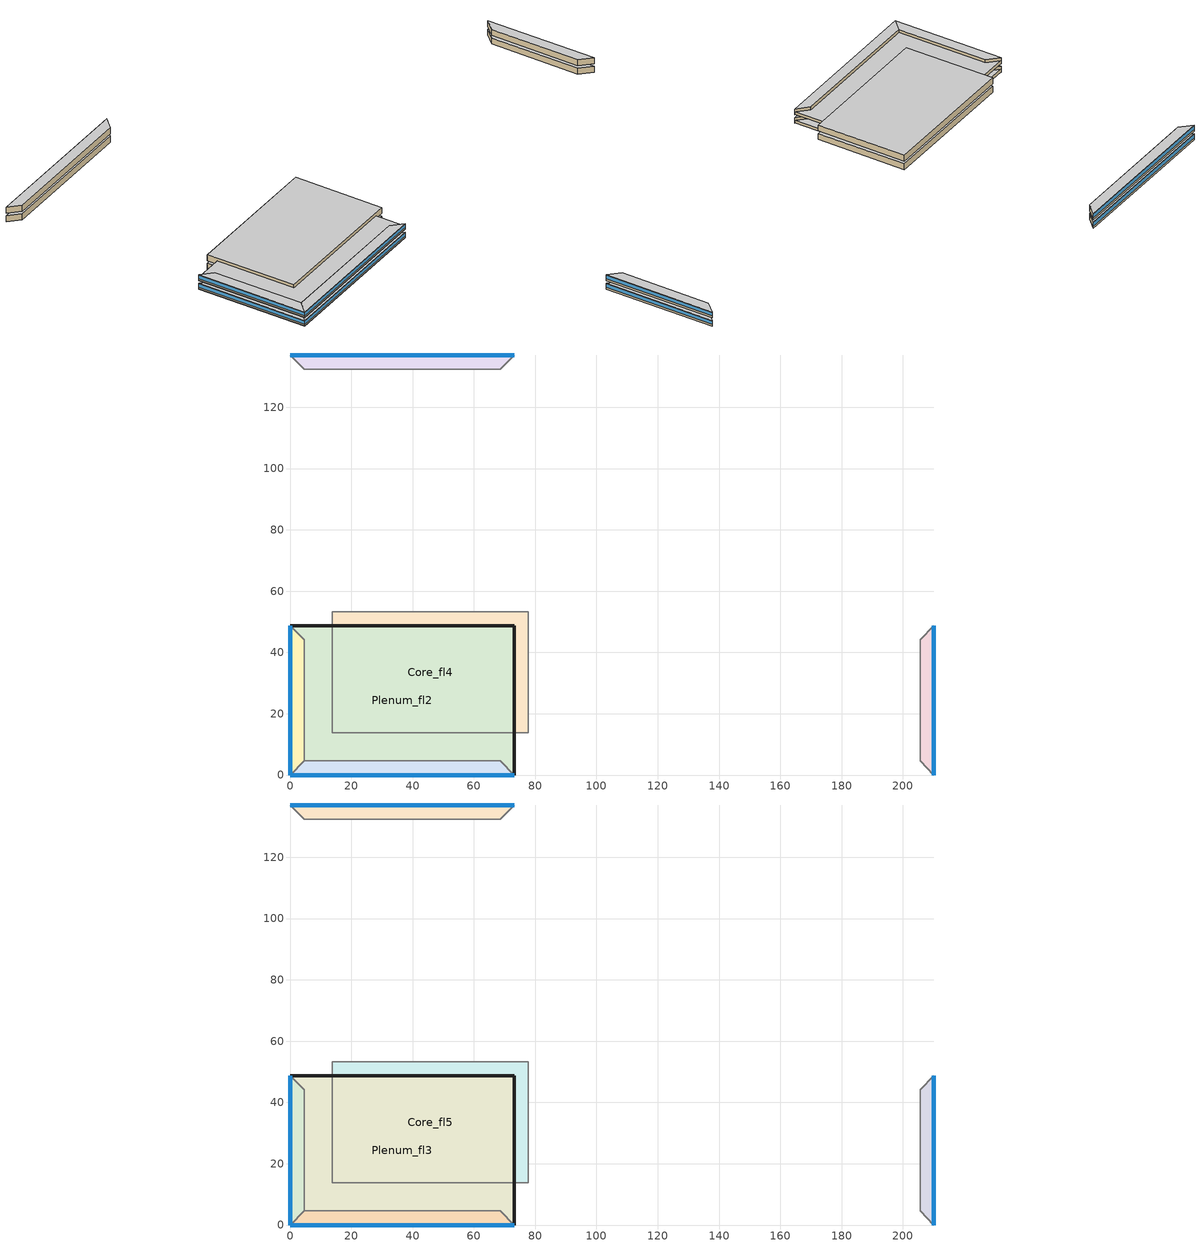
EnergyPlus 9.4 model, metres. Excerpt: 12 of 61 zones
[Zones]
Core_fl4
 floor adiabatic (INT-FLOOR-TOPSIDE): 77.68,53.31 77.68,13.72 13.72,13.72 13.72,53.31 z55.48
 wall to Perimeter_fl4_ZN_2 (int-walls): 77.68,13.72 77.68,53.31 z55.48:58.23
 wall to Perimeter_fl4_ZN_3 (int-walls): 77.68,53.31 13.72,53.31 z55.48:58.23
 wall to Perimeter_fl4_ZN_1 (int-walls): 13.72,13.72 77.68,13.72 z55.48:58.23
 wall to Perimeter_fl4_ZN_4 (int-walls): 13.72,53.31 13.72,13.72 z55.48:58.23
 ceiling to Plenum_fl4 (DropCeiling): 13.72,53.31 13.72,13.72 77.68,13.72 77.68,53.31 z58.23
Plenum_fl2
 floor to Perimeter_fl2_ZN_1 (DropCeiling): 73.11,0 0,0 4.57,4.57 68.53,4.57 z55.79
 floor to Perimeter_fl2_ZN_2 (DropCeiling): 73.11,0 68.53,4.57 68.53,44.16 73.11,48.74 z55.79
 floor to Perimeter_fl2_ZN_3 (DropCeiling): 0,48.74 73.11,48.74 68.53,44.16 4.57,44.16 z55.79
 floor to Perimeter_fl2_ZN_4 (DropCeiling): 0,0 0,48.74 4.57,44.16 4.57,4.57 z55.79
 floor to Core_fl2 (DropCeiling): 68.53,4.57 4.57,4.57 4.57,44.16 68.53,44.16 z55.79
 wall outside (Mass Non-res Ext Wall): 73.11,0 73.11,48.74 0,48.74 0,0 73.11,0 z55.79:57.01
 ceiling adiabatic (INT-FLOOR-UNDERSIDE): 73.11,48.74 0,48.74 0,0 73.11,0 z57.01
Perimeter_fl4_ZN_1
 floor adiabatic (INT-FLOOR-TOPSIDE): 68.53,4.57 73.11,0 0,0 4.57,4.57 z55.48
 wall outside (Mass Non-res Ext Wall): 0,0 73.11,0 z55.48:58.23
 wall to Perimeter_fl4_ZN_2 (int-walls): 73.11,0 68.53,4.57 z55.48:58.23
 wall to Perimeter_fl4_ZN_4 (int-walls): 4.57,4.57 0,0 z55.48:58.23
 window (Window Non-res Fixed): 0,0 73.11,0 z56.4:57.98
 ceiling to Plenum_fl4 (DropCeiling): 4.57,4.57 0,0 73.11,0 68.53,4.57 z58.23
Perimeter_fl4_ZN_2
 floor adiabatic (INT-FLOOR-TOPSIDE): 205.63,44.16 210.13,48.74 210.13,0 205.63,4.57 z55.48
 wall outside (Mass Non-res Ext Wall): 210.13,0 210.13,48.74 z55.48:58.23
 wall to Perimeter_fl4_ZN_3 (int-walls): 210.13,48.74 205.63,44.16 z55.48:58.23
 window (Window Non-res Fixed): 210.13,0 210.13,48.74 z56.4:57.98
 ceiling to Plenum_fl4 (DropCeiling): 205.63,4.57 210.13,0 210.13,48.74 205.63,44.16 z58.23
Perimeter_fl4_ZN_3
 floor adiabatic (INT-FLOOR-TOPSIDE): 4.57,132.49 0,137.06 73.11,137.06 68.53,132.49 z55.48
 wall outside (Mass Non-res Ext Wall): 73.11,137.06 0,137.06 z55.48:58.23
 wall to Perimeter_fl4_ZN_4 (int-walls): 0,137.06 4.57,132.49 z55.48:58.23
 window (Window Non-res Fixed): 73.11,137.06 0,137.06 z56.4:57.98
 ceiling to Plenum_fl4 (DropCeiling): 68.53,132.49 73.11,137.06 0,137.06 4.57,132.49 z58.23
Perimeter_fl4_ZN_4
 floor adiabatic (INT-FLOOR-TOPSIDE): 4.57,4.57 0,0 0,48.74 4.57,44.16 z55.48
 wall outside (Mass Non-res Ext Wall): 0,48.74 0,0 z55.48:58.23
 window (Window Non-res Fixed): 0,48.74 0,0 z56.4:57.98
 ceiling to Plenum_fl4 (DropCeiling): 4.57,44.16 0,48.74 0,0 4.57,4.57 z58.23
Core_fl5
 floor adiabatic (INT-FLOOR-TOPSIDE): 77.68,53.31 77.68,13.72 13.72,13.72 13.72,53.31 z59.45
 wall to Perimeter_fl5_ZN_2 (int-walls): 77.68,13.72 77.68,53.31 z59.45:62.2
 wall to Perimeter_fl5_ZN_3 (int-walls): 77.68,53.31 13.72,53.31 z59.45:62.2
 wall to Perimeter_fl5_ZN_1 (int-walls): 13.72,13.72 77.68,13.72 z59.45:62.2
 wall to Perimeter_fl5_ZN_4 (int-walls): 13.72,53.31 13.72,13.72 z59.45:62.2
 ceiling to Plenum_fl5 (DropCeiling): 13.72,53.31 13.72,13.72 77.68,13.72 77.68,53.31 z62.2
Plenum_fl3
 floor to Perimeter_fl3_ZN_1 (DropCeiling): 73.11,0 0,0 4.57,4.57 68.53,4.57 z59.75
 floor to Perimeter_fl3_ZN_2 (DropCeiling): 73.11,0 68.53,4.57 68.53,44.16 73.11,48.74 z59.75
 floor to Perimeter_fl3_ZN_3 (DropCeiling): 0,48.74 73.11,48.74 68.53,44.16 4.57,44.16 z59.75
 floor to Perimeter_fl3_ZN_4 (DropCeiling): 0,0 0,48.74 4.57,44.16 4.57,4.57 z59.75
 floor to Core_fl3 (DropCeiling): 68.53,4.57 4.57,4.57 4.57,44.16 68.53,44.16 z59.75
 wall outside (Mass Non-res Ext Wall): 73.11,0 73.11,48.74 0,48.74 0,0 73.11,0 z59.75:60.97
 ceiling adiabatic (INT-FLOOR-UNDERSIDE): 73.11,48.74 0,48.74 0,0 73.11,0 z60.97
Perimeter_fl5_ZN_1
 floor adiabatic (INT-FLOOR-TOPSIDE): 68.53,4.57 73.11,0 0,0 4.57,4.57 z59.45
 wall outside (Mass Non-res Ext Wall): 0,0 73.11,0 z59.45:62.2
 wall to Perimeter_fl5_ZN_2 (int-walls): 73.11,0 68.53,4.57 z59.45:62.2
 wall to Perimeter_fl5_ZN_4 (int-walls): 4.57,4.57 0,0 z59.45:62.2
 window (Window Non-res Fixed): 0,0 73.11,0 z60.37:61.95
 ceiling to Plenum_fl5 (DropCeiling): 4.57,4.57 0,0 73.11,0 68.53,4.57 z62.2
Perimeter_fl5_ZN_2
 floor adiabatic (INT-FLOOR-TOPSIDE): 205.63,44.16 210.13,48.74 210.13,0 205.63,4.57 z59.45
 wall outside (Mass Non-res Ext Wall): 210.13,0 210.13,48.74 z59.45:62.2
 wall to Perimeter_fl5_ZN_3 (int-walls): 210.13,48.74 205.63,44.16 z59.45:62.2
 window (Window Non-res Fixed): 210.13,0 210.13,48.74 z60.37:61.95
 ceiling to Plenum_fl5 (DropCeiling): 205.63,4.57 210.13,0 210.13,48.74 205.63,44.16 z62.2
Perimeter_fl5_ZN_3
 floor adiabatic (INT-FLOOR-TOPSIDE): 4.57,132.49 0,137.06 73.11,137.06 68.53,132.49 z59.45
 wall outside (Mass Non-res Ext Wall): 73.11,137.06 0,137.06 z59.45:62.2
 wall to Perimeter_fl5_ZN_4 (int-walls): 0,137.06 4.57,132.49 z59.45:62.2
 window (Window Non-res Fixed): 73.11,137.06 0,137.06 z60.37:61.95
 ceiling to Plenum_fl5 (DropCeiling): 68.53,132.49 73.11,137.06 0,137.06 4.57,132.49 z62.2
Perimeter_fl5_ZN_4
 floor adiabatic (INT-FLOOR-TOPSIDE): 4.57,4.57 0,0 0,48.74 4.57,44.16 z59.45
 wall outside (Mass Non-res Ext Wall): 0,48.74 0,0 z59.45:62.2
 window (Window Non-res Fixed): 0,48.74 0,0 z60.37:61.95
 ceiling to Plenum_fl5 (DropCeiling): 4.57,44.16 0,48.74 0,0 4.57,4.57 z62.2
[Building]
Ref Bldg Large Office New2004_v1.3_5.0: 0, City, 0.04, 0.2, FullInteriorAndExterior, 25, 6
[Site:GroundTemperature:BuildingSurface]
19.91, 19.92, 19.91, 19.93, 19.95, 20.04, 20.33, 20.06, 20.44, 20.09, 19.99, 19.95
[Site:Location]
USA CA-SAN FRANCISCO: 37.62, -122.4, -8, 5
[Site:WaterMainsTemperature]
Correlation: , 13.08, 8
[Construction]
DropCeiling: Std AC02
INT-FLOOR-TOPSIDE: MAT-CC05 4 HW CONCRETE, CP02 CARPET PAD
INT-FLOOR-UNDERSIDE: CP02 CARPET PAD, MAT-CC05 4 HW CONCRETE
InteriorFurnishings: Std Wood 6inch
Mass Non-res Ext Wall: 1IN Stucco, 8IN Concrete HW, Mass NonRes Wall Insulation, 1/2IN Gypsum
Window Non-res Fixed: NonRes Fixed Assembly Window
int-walls: 1/2IN Gypsum, 1/2IN Gypsum
[Material]
1/2IN Gypsum: Smooth, 0.0127, 0.16, 784.9, 830, 0.9, 0.92, 0.92
1IN Stucco: Smooth, 0.0253, 0.6918, 1858, 837, 0.9, 0.92, 0.92
8IN CONCRETE HW: Rough, 0.2032, 1.311, 2240, 836.8, 0.9, 0.7, 0.7
MAT-CC05 4 HW CONCRETE: Rough, 0.1016, 1.311, 2240, 836.8, 0.9, 0.7, 0.7
Mass NonRes Wall Insulation: MediumRough, 0.03654, 0.049, 265, 836.8, 0.9, 0.7, 0.7
Std AC02: MediumSmooth, 0.0127, 0.057, 288, 1339, 0.9, 0.7, 0.2
Std Wood 6inch: MediumSmooth, 0.15, 0.12, 540, 1210, 0.9, 0.7, 0.7
[Material:NoMass]
CP02 CARPET PAD: VeryRough, 0.2165, 0.9, 0.7, 0.8
[WindowMaterial:SimpleGlazingSystem]
NonRes Fixed Assembly Window: 6.927, 0.39
[ElectricEquipment]
Core_fl4_PlugMisc_Equip: Core_fl4, BLDG_EQUIP_SCH, Watts/Area, , 10.76, , 0, 0.5, 0, General
Core_fl5_PlugMisc_Equip: Core_fl5, BLDG_EQUIP_SCH, Watts/Area, , 10.76, , 0, 0.5, 0, General
Perimeter_fl4_ZN_1_PlugMisc_Equip: Perimeter_fl4_ZN_1, BLDG_EQUIP_SCH, Watts/Area, , 10.76, , 0, 0.5, 0, General
Perimeter_fl5_ZN_1_PlugMisc_Equip: Perimeter_fl5_ZN_1, BLDG_EQUIP_SCH, Watts/Area, , 10.76, , 0, 0.5, 0, General
Perimeter_fl4_ZN_2_PlugMisc_Equip: Perimeter_fl4_ZN_2, BLDG_EQUIP_SCH, Watts/Area, , 10.76, , 0, 0.5, 0, General
Perimeter_fl5_ZN_2_PlugMisc_Equip: Perimeter_fl5_ZN_2, BLDG_EQUIP_SCH, Watts/Area, , 10.76, , 0, 0.5, 0, General
Perimeter_fl4_ZN_3_PlugMisc_Equip: Perimeter_fl4_ZN_3, BLDG_EQUIP_SCH, Watts/Area, , 10.76, , 0, 0.5, 0, General
Perimeter_fl5_ZN_3_PlugMisc_Equip: Perimeter_fl5_ZN_3, BLDG_EQUIP_SCH, Watts/Area, , 10.76, , 0, 0.5, 0, General
Perimeter_fl4_ZN_4_PlugMisc_Equip: Perimeter_fl4_ZN_4, BLDG_EQUIP_SCH, Watts/Area, , 10.76, , 0, 0.5, 0, General
Perimeter_fl5_ZN_4_PlugMisc_Equip: Perimeter_fl5_ZN_4, BLDG_EQUIP_SCH, Watts/Area, , 10.76, , 0, 0.5, 0, General
[Exterior:FuelEquipment]
Elevators: Electricity, BLDG_ELEVATORS, 244400, Elevators
[Exterior:Lights]
Exterior Facade Lighting: ALWAYS_ON, 51260, AstronomicalClock, Exterior Facade Lighting
[InternalMass]
Core_fl4 Internal Mass: InteriorFurnishings, Core_fl4, 5065
Core_fl5 Internal Mass: InteriorFurnishings, Core_fl5, 5065
Perimeter_fl4_ZN_1 Internal Mass: InteriorFurnishings, Perimeter_fl4_ZN_1, 626.8
Perimeter_fl5_ZN_1 Internal Mass: InteriorFurnishings, Perimeter_fl5_ZN_1, 626.8
Perimeter_fl4_ZN_2 Internal Mass: InteriorFurnishings, Perimeter_fl4_ZN_2, 404
Perimeter_fl5_ZN_2 Internal Mass: InteriorFurnishings, Perimeter_fl5_ZN_2, 404
Perimeter_fl4_ZN_3 Internal Mass: InteriorFurnishings, Perimeter_fl4_ZN_3, 626.8
Perimeter_fl5_ZN_3 Internal Mass: InteriorFurnishings, Perimeter_fl5_ZN_3, 626.8
Perimeter_fl4_ZN_4 Internal Mass: InteriorFurnishings, Perimeter_fl4_ZN_4, 404
Perimeter_fl5_ZN_4 Internal Mass: InteriorFurnishings, Perimeter_fl5_ZN_4, 404
[Lights]
Core_fl4_Lights: Core_fl4, BLDG_LIGHT_SCH, Watts/Area, , 10.76, , 0, 0.7, 0.2, 1, General, No
Core_fl5_Lights: Core_fl5, BLDG_LIGHT_SCH, Watts/Area, , 10.76, , 0, 0.7, 0.2, 1, General, No
Perimeter_fl4_ZN_1_Lights: Perimeter_fl4_ZN_1, BLDG_LIGHT_SCH, Watts/Area, , 10.76, , 0, 0.7, 0.2, 1, General, No
Perimeter_fl5_ZN_1_Lights: Perimeter_fl5_ZN_1, BLDG_LIGHT_SCH, Watts/Area, , 10.76, , 0, 0.7, 0.2, 1, General, No
Perimeter_fl4_ZN_2_Lights: Perimeter_fl4_ZN_2, BLDG_LIGHT_SCH, Watts/Area, , 10.76, , 0, 0.7, 0.2, 1, General, No
Perimeter_fl5_ZN_2_Lights: Perimeter_fl5_ZN_2, BLDG_LIGHT_SCH, Watts/Area, , 10.76, , 0, 0.7, 0.2, 1, General, No
Perimeter_fl4_ZN_3_Lights: Perimeter_fl4_ZN_3, BLDG_LIGHT_SCH, Watts/Area, , 10.76, , 0, 0.7, 0.2, 1, General, No
Perimeter_fl5_ZN_3_Lights: Perimeter_fl5_ZN_3, BLDG_LIGHT_SCH, Watts/Area, , 10.76, , 0, 0.7, 0.2, 1, General, No
Perimeter_fl4_ZN_4_Lights: Perimeter_fl4_ZN_4, BLDG_LIGHT_SCH, Watts/Area, , 10.76, , 0, 0.7, 0.2, 1, General, No
Perimeter_fl5_ZN_4_Lights: Perimeter_fl5_ZN_4, BLDG_LIGHT_SCH, Watts/Area, , 10.76, , 0, 0.7, 0.2, 1, General, No
[OtherEquipment]
Spawn-Zone-Core_fl4-RadiantGains: None, Core_fl4, Spawn-RadiantGains-Schedule, EquipmentLevel, 0, 0, 0, 0, 1, 0
Spawn-Zone-Core_fl5-RadiantGains: None, Core_fl5, Spawn-RadiantGains-Schedule, EquipmentLevel, 0, 0, 0, 0, 1, 0
Spawn-Zone-Plenum_fl2-RadiantGains: None, Plenum_fl2, Spawn-RadiantGains-Schedule, EquipmentLevel, 0, 0, 0, 0, 1, 0
Spawn-Zone-Plenum_fl3-RadiantGains: None, Plenum_fl3, Spawn-RadiantGains-Schedule, EquipmentLevel, 0, 0, 0, 0, 1, 0
Spawn-Zone-Perimeter_fl4_ZN_1-RadiantGains: None, Perimeter_fl4_ZN_1, Spawn-RadiantGains-Schedule, EquipmentLevel, 0, 0, 0, 0, 1, 0
Spawn-Zone-Perimeter_fl5_ZN_1-RadiantGains: None, Perimeter_fl5_ZN_1, Spawn-RadiantGains-Schedule, EquipmentLevel, 0, 0, 0, 0, 1, 0
Spawn-Zone-Perimeter_fl4_ZN_2-RadiantGains: None, Perimeter_fl4_ZN_2, Spawn-RadiantGains-Schedule, EquipmentLevel, 0, 0, 0, 0, 1, 0
Spawn-Zone-Perimeter_fl5_ZN_2-RadiantGains: None, Perimeter_fl5_ZN_2, Spawn-RadiantGains-Schedule, EquipmentLevel, 0, 0, 0, 0, 1, 0
Spawn-Zone-Perimeter_fl4_ZN_3-RadiantGains: None, Perimeter_fl4_ZN_3, Spawn-RadiantGains-Schedule, EquipmentLevel, 0, 0, 0, 0, 1, 0
Spawn-Zone-Perimeter_fl5_ZN_3-RadiantGains: None, Perimeter_fl5_ZN_3, Spawn-RadiantGains-Schedule, EquipmentLevel, 0, 0, 0, 0, 1, 0
Spawn-Zone-Perimeter_fl4_ZN_4-RadiantGains: None, Perimeter_fl4_ZN_4, Spawn-RadiantGains-Schedule, EquipmentLevel, 0, 0, 0, 0, 1, 0
Spawn-Zone-Perimeter_fl5_ZN_4-RadiantGains: None, Perimeter_fl5_ZN_4, Spawn-RadiantGains-Schedule, EquipmentLevel, 0, 0, 0, 0, 1, 0
[People]
Core_fl4 People: Core_fl4, BLDG_OCC_SCH, Area/Person, , , 18.58, 0.3, Autocalculate, ACTIVITY_SCH, , No, ZoneAveraged, , WORK_EFF_SCH, ClothingInsulationSchedule, , CLOTHING_SCH, AIR_VELO_SCH, Fanger
Core_fl5 People: Core_fl5, BLDG_OCC_SCH, Area/Person, , , 18.58, 0.3, Autocalculate, ACTIVITY_SCH, , No, ZoneAveraged, , WORK_EFF_SCH, ClothingInsulationSchedule, , CLOTHING_SCH, AIR_VELO_SCH, Fanger
Perimeter_fl4_ZN_1 People: Perimeter_fl4_ZN_1, BLDG_OCC_SCH, Area/Person, , , 18.58, 0.3, Autocalculate, ACTIVITY_SCH, , No, ZoneAveraged, , WORK_EFF_SCH, ClothingInsulationSchedule, , CLOTHING_SCH, AIR_VELO_SCH, Fanger
Perimeter_fl5_ZN_1 People: Perimeter_fl5_ZN_1, BLDG_OCC_SCH, Area/Person, , , 18.58, 0.3, Autocalculate, ACTIVITY_SCH, , No, ZoneAveraged, , WORK_EFF_SCH, ClothingInsulationSchedule, , CLOTHING_SCH, AIR_VELO_SCH, Fanger
Perimeter_fl4_ZN_2 People: Perimeter_fl4_ZN_2, BLDG_OCC_SCH, Area/Person, , , 18.58, 0.3, Autocalculate, ACTIVITY_SCH, , No, ZoneAveraged, , WORK_EFF_SCH, ClothingInsulationSchedule, , CLOTHING_SCH, AIR_VELO_SCH, Fanger
Perimeter_fl5_ZN_2 People: Perimeter_fl5_ZN_2, BLDG_OCC_SCH, Area/Person, , , 18.58, 0.3, Autocalculate, ACTIVITY_SCH, , No, ZoneAveraged, , WORK_EFF_SCH, ClothingInsulationSchedule, , CLOTHING_SCH, AIR_VELO_SCH, Fanger
Perimeter_fl4_ZN_3 People: Perimeter_fl4_ZN_3, BLDG_OCC_SCH, Area/Person, , , 18.58, 0.3, Autocalculate, ACTIVITY_SCH, , No, ZoneAveraged, , WORK_EFF_SCH, ClothingInsulationSchedule, , CLOTHING_SCH, AIR_VELO_SCH, Fanger
Perimeter_fl5_ZN_3 People: Perimeter_fl5_ZN_3, BLDG_OCC_SCH, Area/Person, , , 18.58, 0.3, Autocalculate, ACTIVITY_SCH, , No, ZoneAveraged, , WORK_EFF_SCH, ClothingInsulationSchedule, , CLOTHING_SCH, AIR_VELO_SCH, Fanger
Perimeter_fl4_ZN_4 People: Perimeter_fl4_ZN_4, BLDG_OCC_SCH, Area/Person, , , 18.58, 0.3, Autocalculate, ACTIVITY_SCH, , No, ZoneAveraged, , WORK_EFF_SCH, ClothingInsulationSchedule, , CLOTHING_SCH, AIR_VELO_SCH, Fanger
Perimeter_fl5_ZN_4 People: Perimeter_fl5_ZN_4, BLDG_OCC_SCH, Area/Person, , , 18.58, 0.3, Autocalculate, ACTIVITY_SCH, , No, ZoneAveraged, , WORK_EFF_SCH, ClothingInsulationSchedule, , CLOTHING_SCH, AIR_VELO_SCH, Fanger
[Zone]
Core_fl4: 0, 4.573, 4.573, 15.8528, 1, 1, , , Autocalculate, , , Yes
Core_fl5: 0, 4.573, 4.573, 19.816, 1, 1, , , Autocalculate, , , Yes
Plenum_fl2: 0, 0, 0, 10.6704, 1, 1, , , Autocalculate, , , No
Plenum_fl3: 0, 0, 0, 14.6336, 1, 1, , , Autocalculate, , , No
Perimeter_fl4_ZN_1; Perimeter_fl4_ZN_4: 0, 0, 0, 15.8528, 1, 1, , , Autocalculate, , , Yes
Perimeter_fl5_ZN_1; Perimeter_fl5_ZN_4: 0, 0, 0, 19.816, 1, 1, , , Autocalculate, , , Yes
Perimeter_fl4_ZN_2: 0, 68.53, 0, 15.8528, 1, 1, , , Autocalculate, , , Yes
Perimeter_fl5_ZN_2: 0, 68.53, 0, 19.816, 1, 1, , , Autocalculate, , , Yes
Perimeter_fl4_ZN_3: 0, 0, 44.16, 15.8528, 1, 1, , , Autocalculate, , , Yes
Perimeter_fl5_ZN_3: 0, 0, 44.16, 19.816, 1, 1, , , Autocalculate, , , Yes
[Schedule:Compact]
ACTIVITY_SCH: Any Number, Through: 12/31, For: AllDays, Until: 24:00, 120
AIR_VELO_SCH: Any Number, Through: 12/31, For: AllDays, Until: 24:00, 0.2
ALWAYS_ON: On/Off, Through: 12/31, For: AllDays, Until: 24:00, 1
BLDG_ELEVATORS: Fraction, Through: 12/31, For: AllDays, Until: 04:00, 0.05, Until: 05:00, 0.1, Until: 06:00, 0.2, Until: 07:00, 0.4, Until: 09:00, 0.5, Until: 10:00, 0.35, Until: 16:00, 0.15, Until: 17:00, 0.35, Until: 19:00, 0.5, Until: 21:00, 0.4, Until: 22:00, 0.3, Until: 23:00, 0.2, Until: 24:00, 0.1
BLDG_EQUIP_SCH: Fraction, Through: 12/31, For: Weekdays, Until: 08:00, 0.4, Until: 12:00, 0.9, Until: 13:00, 0.8, Until: 17:00, 0.9, Until: 18:00, 0.8, Until: 20:00, 0.6, Until: 22:00, 0.5, Until: 24:00, 0.4, For: Saturday, Until: 06:00, 0.3, Until: 08:00, 0.4, Until: 14:00, 0.5, Until: 17:00, 0.35, Until: 24:00, 0.3, For: SummerDesignDay, Until: 24:00, 1, For: WinterDesignDay, Until: 24:00, 0, For: AllOtherDays, Until: 24:00, 0.3
BLDG_LIGHT_SCH: Fraction, Through: 12/31, For: Weekdays, Until: 05:00, 0.05, Until: 07:00, 0.1, Until: 08:00, 0.3, Until: 17:00, 0.9, Until: 18:00, 0.7, Until: 20:00, 0.5, Until: 22:00, 0.3, Until: 23:00, 0.1, Until: 24:00, 0.05, For: Saturday, Until: 06:00, 0.05, Until: 08:00, 0.1, Until: 14:00, 0.5, Until: 17:00, 0.15, Until: 24:00, 0.05, For: SummerDesignDay, Until: 24:00, 1, For: WinterDesignDay, Until: 24:00, 0, For: AllOtherDays, Until: 24:00, 0.05
BLDG_OCC_SCH: Fraction, Through: 12/31, For: SummerDesignDay, Until: 06:00, 0, Until: 22:00, 1, Until: 24:00, 0.05, For: Weekdays, Until: 06:00, 0, Until: 07:00, 0.1, Until: 08:00, 0.2, Until: 12:00, 0.95, Until: 13:00, 0.5, Until: 17:00, 0.95, Until: 18:00, 0.7, Until: 20:00, 0.4, Until: 22:00, 0.1, Until: 24:00, 0.05, For: Saturday, Until: 06:00, 0, Until: 08:00, 0.1, Until: 14:00, 0.5, Until: 17:00, 0.1, Until: 24:00, 0, For: AllOtherDays, Until: 24:00, 0
CLOTHING_SCH: Any Number, Through: 04/30, For: AllDays, Until: 24:00, 1, Through: 09/30, For: AllDays, Until: 24:00, 0.5, Through: 12/31, For: AllDays, Until: 24:00, 1
WORK_EFF_SCH: Fraction, Through: 12/31, For: AllDays, Until: 24:00, 0
[Schedule:Constant]
Spawn-RadiantGains-Schedule: 1
